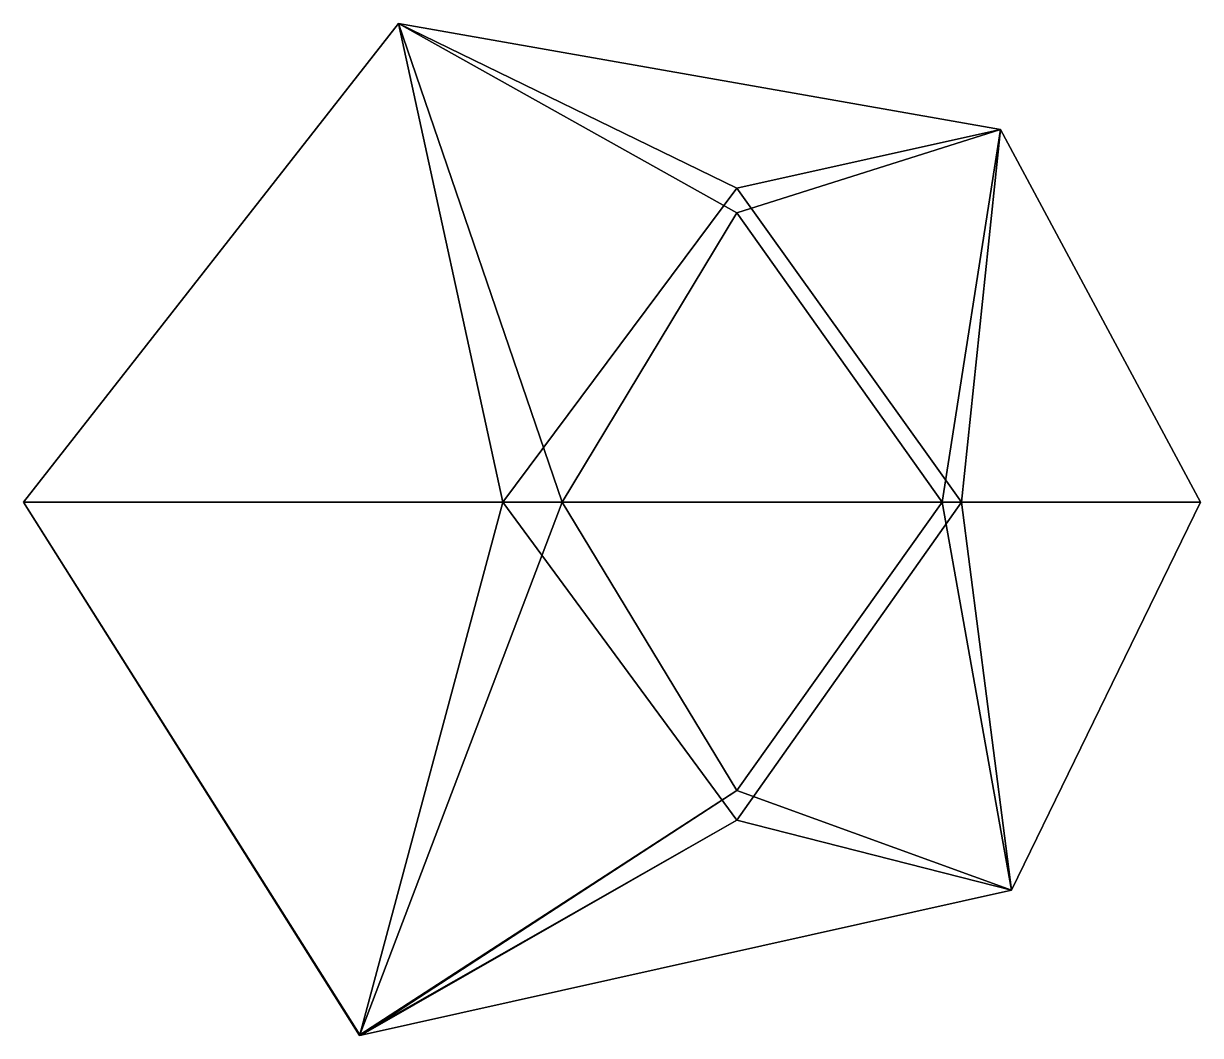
# Model space of a CAD drawing. Extents: x 290083 to 295691, y 4553739 to 4561622.
# Drawn here: x 292643.23 to 292682.55, y 4558461.46 to 4558495.28 of the extents above; entities that cross this region are included whole.
import ezdxf

# ---------------------------------------------------------------- set-up
doc = ezdxf.new("R2010")
doc.units = 0
doc.layers.add('Au_ppm_Pref_-_0_3', color=7, linetype='CONTINUOUS')

msp = doc.modelspace()

# ---------------------------------------------------------------- linework, layer by layer
at = {"layer": 'Au_ppm_Pref_-_0_3'}
for points in [[(292661.226, 4558479.289, 1737.472), (292655.751, 4558495.283, 1740.222), (292643.227, 4558479.289, 1740.222)], [(292643.227, 4558479.289, 1740.222), (292655.751, 4558495.283, 1740.222), (292659.243, 4558479.289, 1743.907)], [(292661.226, 4558479.289, 1737.472), (292667.061, 4558488.956, 1737), (292655.751, 4558495.283, 1740.222)], [(292655.751, 4558495.283, 1740.222), (292667.061, 4558489.78, 1743.719), (292659.243, 4558479.289, 1743.907)], [(292655.751, 4558495.283, 1740.222), (292675.863, 4558491.738, 1740.222), (292667.061, 4558489.78, 1743.719)], [(292675.863, 4558491.738, 1740.222), (292655.751, 4558495.283, 1740.222), (292667.061, 4558488.956, 1737)], [(292674.566, 4558479.289, 1743.76), (292667.061, 4558489.78, 1743.719), (292675.863, 4558491.738, 1740.222)], [(292675.863, 4558491.738, 1740.222), (292667.061, 4558488.956, 1737), (292673.923, 4558479.289, 1736.987)], [(292682.549, 4558479.289, 1740.222), (292675.863, 4558491.738, 1740.222), (292673.923, 4558479.289, 1736.987)], [(292674.566, 4558479.289, 1743.76), (292675.863, 4558491.738, 1740.222), (292682.549, 4558479.289, 1740.222)], [(292674.566, 4558479.289, 1743.76), (292659.243, 4558479.289, 1743.907), (292667.061, 4558489.78, 1743.719)], [(292661.226, 4558479.289, 1737.472), (292673.923, 4558479.289, 1736.987), (292667.061, 4558488.956, 1737)], [(292654.461, 4558461.481, 1740.219), (292661.226, 4558479.289, 1737.472), (292643.227, 4558479.289, 1740.222)], [(292654.461, 4558461.481, 1740.219), (292643.227, 4558479.289, 1740.222), (292654.321, 4558461.67, 1740.222)], [(292643.227, 4558479.289, 1740.222), (292659.243, 4558479.289, 1743.907), (292654.461, 4558461.49, 1740.228)], [(292643.227, 4558479.289, 1740.222), (292654.461, 4558461.49, 1740.228), (292654.321, 4558461.67, 1740.222)], [(292654.461, 4558461.481, 1740.219), (292667.061, 4558469.653, 1737.01), (292661.226, 4558479.289, 1737.472)], [(292667.061, 4558468.664, 1743.764), (292654.461, 4558461.49, 1740.228), (292659.243, 4558479.289, 1743.907)], [(292674.566, 4558479.289, 1743.76), (292667.061, 4558468.664, 1743.764), (292659.243, 4558479.289, 1743.907)], [(292661.226, 4558479.289, 1737.472), (292667.061, 4558469.653, 1737.01), (292673.923, 4558479.289, 1736.987)], [(292674.566, 4558479.289, 1743.76), (292676.231, 4558466.321, 1740.222), (292667.061, 4558468.664, 1743.764)], [(292676.231, 4558466.321, 1740.222), (292673.923, 4558479.289, 1736.987), (292667.061, 4558469.653, 1737.01)], [(292676.231, 4558466.321, 1740.222), (292682.549, 4558479.289, 1740.222), (292673.923, 4558479.289, 1736.987)], [(292674.566, 4558479.289, 1743.76), (292682.549, 4558479.289, 1740.222), (292676.231, 4558466.321, 1740.222)], [(292654.461, 4558461.481, 1740.219), (292654.471, 4558461.471, 1740.218), (292667.061, 4558469.653, 1737.01)], [(292667.061, 4558469.653, 1737.01), (292654.471, 4558461.471, 1740.218), (292654.505, 4558461.471, 1740.222)], [(292667.061, 4558469.653, 1737.01), (292654.505, 4558461.471, 1740.222), (292676.231, 4558466.321, 1740.222)], [(292667.061, 4558468.664, 1743.764), (292654.473, 4558461.471, 1740.228), (292654.461, 4558461.49, 1740.228)], [(292667.061, 4558468.664, 1743.764), (292654.505, 4558461.471, 1740.222), (292654.473, 4558461.471, 1740.228)], [(292667.061, 4558468.664, 1743.764), (292676.231, 4558466.321, 1740.222), (292654.505, 4558461.471, 1740.222)], [(292654.461, 4558461.481, 1740.219), (292654.321, 4558461.67, 1740.222), (292654.456, 4558461.464, 1740.222)], [(292654.321, 4558461.67, 1740.222), (292654.461, 4558461.49, 1740.228), (292654.456, 4558461.464, 1740.222)], [(292654.473, 4558461.471, 1740.228), (292654.456, 4558461.464, 1740.222), (292654.461, 4558461.49, 1740.228)], [(292654.461, 4558461.481, 1740.219), (292654.456, 4558461.464, 1740.222), (292654.471, 4558461.471, 1740.218)], [(292654.505, 4558461.471, 1740.222), (292654.456, 4558461.464, 1740.222), (292654.473, 4558461.471, 1740.228)], [(292654.505, 4558461.471, 1740.222), (292654.471, 4558461.471, 1740.218), (292654.456, 4558461.464, 1740.222)]]:
    msp.add_3dface(points, dxfattribs=at)

doc.saveas('drawing.dxf')
